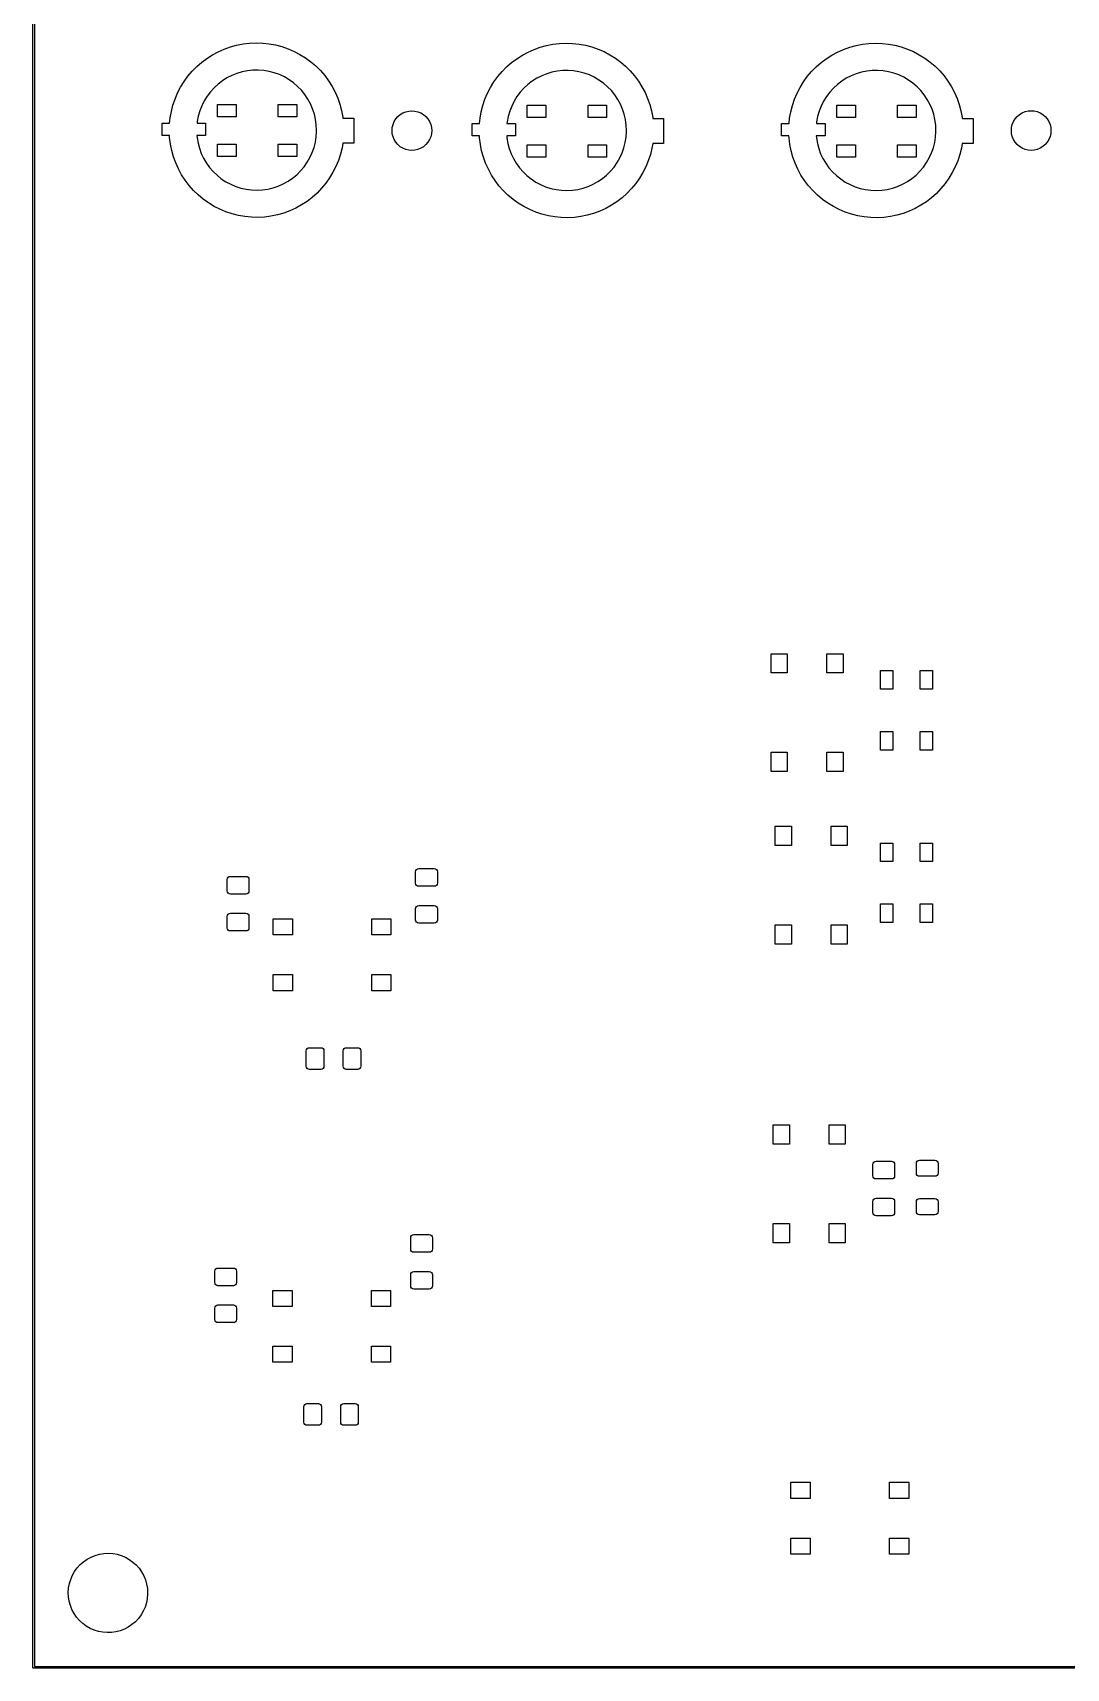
# Model space of a CAD drawing. Extents: x 0 to 360, y 0 to 260.
# Drawn here: x -0.1 to 83.3, y -0.1 to 131.8 of the extents above; entities that cross this region are included whole.
import ezdxf

# ---------------------------------------------------------------- set-up
doc = ezdxf.new("R2010")
doc.units = 0
doc.layers.add('BLACK', color=7, linetype='CONTINUOUS')

msp = doc.modelspace()

# ---------------------------------------------------------------- linework, layer by layer
at = {"layer": 'BLACK', "linetype": 'CONTINUOUS'}
for p, q in [((-0.075, 0), (-0.075, 260)), ((0.075, 259.925), (0.075, 0.075)), ((15.376, 130.506), (15.8734, 130.684)), ((15.8734, 130.684), (16.3828, 130.824)), ((16.3828, 130.824), (16.9012, 130.925)), ((16.9012, 130.925), (17.4257, 130.987)), ((17.4257, 130.987), (17.9534, 131.01)), ((17.9534, 131.01), (18.4814, 130.993)), ((18.4814, 130.993), (19.0065, 130.936)), ((19.0065, 130.936), (19.526, 130.84)), ((19.526, 130.84), (20.0368, 130.706)), ((20.0368, 130.706), (20.536, 130.533)), ((40.381, 130.481), (40.8784, 130.659)), ((40.8784, 130.659), (41.3878, 130.799)), ((41.3878, 130.799), (41.9062, 130.9)), ((41.9062, 130.9), (42.4307, 130.962)), ((42.4307, 130.962), (42.9584, 130.985)), ((42.9584, 130.985), (43.4864, 130.968)), ((43.4864, 130.968), (44.0115, 130.911)), ((44.0115, 130.911), (44.531, 130.815)), ((44.531, 130.815), (45.0418, 130.681)), ((45.0418, 130.681), (45.541, 130.508)), ((65.351, 130.481), (65.8484, 130.659)), ((65.8484, 130.659), (66.3578, 130.799)), ((66.3578, 130.799), (66.8762, 130.9)), ((66.8762, 130.9), (67.4007, 130.962)), ((67.4007, 130.962), (67.9284, 130.985)), ((67.9284, 130.985), (68.4564, 130.968)), ((68.4564, 130.968), (68.9815, 130.911)), ((68.9815, 130.911), (69.501, 130.815)), ((69.501, 130.815), (70.0118, 130.681)), ((70.0118, 130.681), (70.511, 130.508)), ((13.1623, 129.093), (13.5601, 129.441)), ((13.5601, 129.441), (13.9827, 129.758)), ((13.9827, 129.758), (14.428, 130.042)), ((14.428, 130.042), (14.8933, 130.292)), ((14.8933, 130.292), (15.376, 130.506)), ((20.536, 130.533), (21.021, 130.324)), ((21.021, 130.324), (21.4888, 130.079)), ((21.4888, 130.079), (21.937, 129.799)), ((21.937, 129.799), (22.363, 129.487)), ((22.363, 129.487), (22.7643, 129.144)), ((38.1673, 129.068), (38.5651, 129.416)), ((38.5651, 129.416), (38.9877, 129.733)), ((38.9877, 129.733), (39.433, 130.017)), ((39.433, 130.017), (39.8983, 130.267)), ((39.8983, 130.267), (40.381, 130.481)), ((45.541, 130.508), (46.026, 130.299)), ((46.026, 130.299), (46.4938, 130.054)), ((46.4938, 130.054), (46.942, 129.774)), ((46.942, 129.774), (47.368, 129.462)), ((47.368, 129.462), (47.7693, 129.119)), ((63.1373, 129.068), (63.5351, 129.416)), ((63.5351, 129.416), (63.9577, 129.733)), ((63.9577, 129.733), (64.403, 130.017)), ((64.403, 130.017), (64.8683, 130.267)), ((64.8683, 130.267), (65.351, 130.481)), ((70.511, 130.508), (70.996, 130.299)), ((70.996, 130.299), (71.4638, 130.054)), ((71.4638, 130.054), (71.912, 129.774)), ((71.912, 129.774), (72.338, 129.462)), ((72.338, 129.462), (72.7393, 129.119)), ((12.1404, 127.886), (12.4505, 128.314)), ((12.4505, 128.314), (12.7918, 128.717)), ((12.7918, 128.717), (13.1623, 129.093)), ((15.5998, 128.178), (15.2282, 127.944)), ((15.991, 128.377), (15.5998, 128.178)), ((16.3987, 128.54), (15.991, 128.377)), ((16.8195, 128.666), (16.3987, 128.54)), ((17.2499, 128.753), (16.8195, 128.666)), ((17.6864, 128.8), (17.2499, 128.753)), ((18.1254, 128.808), (17.6864, 128.8)), ((18.5633, 128.776), (18.1254, 128.808)), ((18.9965, 128.704), (18.5633, 128.776)), ((19.4214, 128.593), (18.9965, 128.704)), ((19.8346, 128.445), (19.4214, 128.593)), ((20.2325, 128.259), (19.8346, 128.445)), ((20.612, 128.038), (20.2325, 128.259)), ((20.9699, 127.784), (20.612, 128.038)), ((22.7643, 129.144), (23.1388, 128.771)), ((23.1388, 128.771), (23.4843, 128.372)), ((23.4843, 128.372), (23.7989, 127.947)), ((23.7989, 127.947), (24.0807, 127.5)), ((37.1454, 127.861), (37.4555, 128.289)), ((37.4555, 128.289), (37.7968, 128.692)), ((37.7968, 128.692), (38.1673, 129.068)), ((40.6048, 128.153), (40.2332, 127.919)), ((40.996, 128.353), (40.6048, 128.153)), ((41.4037, 128.516), (40.996, 128.353)), ((41.8245, 128.641), (41.4037, 128.516)), ((42.2549, 128.728), (41.8245, 128.641)), ((42.6914, 128.775), (42.2549, 128.728)), ((43.1304, 128.783), (42.6914, 128.775)), ((43.5683, 128.751), (43.1304, 128.783)), ((44.0015, 128.679), (43.5683, 128.751)), ((44.4264, 128.568), (44.0015, 128.679)), ((44.8396, 128.42), (44.4264, 128.568)), ((45.2375, 128.234), (44.8396, 128.42)), ((45.617, 128.013), (45.2375, 128.234)), ((45.9749, 127.759), (45.617, 128.013)), ((47.7693, 129.119), (48.1438, 128.746)), ((48.1438, 128.746), (48.4893, 128.347)), ((48.4893, 128.347), (48.8039, 127.922)), ((62.1154, 127.861), (62.4255, 128.289)), ((62.4255, 128.289), (62.7668, 128.692)), ((62.7668, 128.692), (63.1373, 129.068)), ((65.5748, 128.153), (65.2032, 127.919)), ((65.966, 128.353), (65.5748, 128.153)), ((66.3737, 128.516), (65.966, 128.353)), ((66.7945, 128.641), (66.3737, 128.516)), ((67.2249, 128.728), (66.7945, 128.641)), ((67.6614, 128.775), (67.2249, 128.728)), ((68.1004, 128.783), (67.6614, 128.775)), ((68.5383, 128.751), (68.1004, 128.783)), ((68.9715, 128.679), (68.5383, 128.751)), ((69.3964, 128.568), (68.9715, 128.679)), ((69.8096, 128.42), (69.3964, 128.568)), ((70.2075, 128.234), (69.8096, 128.42)), ((70.587, 128.013), (70.2075, 128.234)), ((70.9449, 127.759), (70.587, 128.013)), ((72.7393, 129.119), (73.1138, 128.746)), ((73.1138, 128.746), (73.4593, 128.347)), ((73.4593, 128.347), (73.7739, 127.922)), ((11.4138, 126.481), (11.6206, 126.967)), ((11.6206, 126.967), (11.8633, 127.437)), ((11.8633, 127.437), (12.1404, 127.886)), ((13.997, 126.704), (13.7656, 126.331)), ((14.2613, 127.055), (13.997, 126.704)), ((14.5562, 127.38), (14.2613, 127.055)), ((14.8794, 127.677), (14.5562, 127.38)), ((15.2282, 127.944), (14.8794, 127.677)), ((21.3033, 127.498), (20.9699, 127.784)), ((21.6094, 127.183), (21.3033, 127.498)), ((21.8857, 126.842), (21.6094, 127.183)), ((22.13, 126.477), (21.8857, 126.842)), ((24.0807, 127.5), (24.3283, 127.034)), ((24.3283, 127.034), (24.5402, 126.55)), ((36.4188, 126.456), (36.6256, 126.942)), ((36.6256, 126.942), (36.8683, 127.412)), ((36.8683, 127.412), (37.1454, 127.861)), ((39.002, 126.679), (38.7706, 126.306)), ((39.2663, 127.03), (39.002, 126.679)), ((39.5612, 127.355), (39.2663, 127.03)), ((39.8844, 127.653), (39.5612, 127.355)), ((40.2332, 127.919), (39.8844, 127.653)), ((46.3083, 127.473), (45.9749, 127.759)), ((46.6144, 127.158), (46.3083, 127.473)), ((46.8907, 126.817), (46.6144, 127.158)), ((47.135, 126.452), (46.8907, 126.817)), ((48.8039, 127.922), (49.0857, 127.476)), ((49.0857, 127.476), (49.3333, 127.009)), ((49.3333, 127.009), (49.5452, 126.525)), ((61.3888, 126.456), (61.5956, 126.942)), ((61.5956, 126.942), (61.8383, 127.412)), ((61.8383, 127.412), (62.1154, 127.861)), ((63.972, 126.679), (63.7406, 126.306)), ((64.2363, 127.03), (63.972, 126.679)), ((64.5312, 127.355), (64.2363, 127.03)), ((64.8544, 127.653), (64.5312, 127.355)), ((65.2032, 127.919), (64.8544, 127.653)), ((71.2783, 127.473), (70.9449, 127.759)), ((71.5844, 127.158), (71.2783, 127.473)), ((71.8607, 126.817), (71.5844, 127.158)), ((72.105, 126.452), (71.8607, 126.817)), ((73.7739, 127.922), (74.0557, 127.476)), ((74.0557, 127.476), (74.3033, 127.009)), ((74.3033, 127.009), (74.5152, 126.525)), ((11.0191, 124.95), (11.1122, 125.47)), ((11.1122, 125.47), (11.244, 125.981)), ((11.244, 125.981), (11.4138, 126.481)), ((13.4088, 125.53), (13.2863, 125.108)), ((13.569, 125.938), (13.4088, 125.53)), ((13.7656, 126.331), (13.569, 125.938)), ((14.83, 125.04), (14.83, 126.04)), ((14.83, 126.04), (16.33, 126.04)), ((16.33, 126.04), (16.33, 125.04)), ((19.73, 125.04), (19.73, 126.04)), ((19.73, 126.04), (21.23, 126.04)), ((21.23, 126.04), (21.23, 125.04)), ((22.3402, 126.092), (22.13, 126.477)), ((22.5146, 125.689), (22.3402, 126.092)), ((22.6517, 125.271), (22.5146, 125.689)), ((24.5402, 126.55), (24.7152, 126.052)), ((24.7152, 126.052), (24.8523, 125.542)), ((24.8523, 125.542), (24.9508, 125.023)), ((29.5795, 125.224), (29.7936, 125.356)), ((29.7936, 125.356), (30.0256, 125.452)), ((30.0256, 125.452), (30.2697, 125.51)), ((30.2697, 125.51), (30.52, 125.53)), ((30.52, 125.53), (30.7703, 125.51)), ((30.7703, 125.51), (31.0144, 125.452)), ((31.0144, 125.452), (31.2464, 125.356)), ((31.2464, 125.356), (31.4605, 125.224)), ((36.0241, 124.925), (36.1172, 125.445)), ((36.1172, 125.445), (36.249, 125.956)), ((36.249, 125.956), (36.4188, 126.456)), ((38.4138, 125.505), (38.2913, 125.083)), ((38.574, 125.914), (38.4138, 125.505)), ((38.7706, 126.306), (38.574, 125.914)), ((39.835, 124.995), (39.835, 125.995)), ((39.835, 125.995), (41.335, 125.995)), ((41.335, 125.995), (41.335, 124.995)), ((44.735, 124.995), (44.735, 125.995)), ((44.735, 125.995), (46.235, 125.995)), ((46.235, 125.995), (46.235, 124.995)), ((47.3452, 126.067), (47.135, 126.452)), ((47.5196, 125.664), (47.3452, 126.067)), ((47.6567, 125.247), (47.5196, 125.664)), ((49.5452, 126.525), (49.7202, 126.027)), ((49.7202, 126.027), (49.8573, 125.517)), ((49.8573, 125.517), (49.9558, 124.998)), ((60.9941, 124.925), (61.0872, 125.445)), ((61.0872, 125.445), (61.219, 125.956)), ((61.219, 125.956), (61.3888, 126.456)), ((63.3838, 125.505), (63.2613, 125.083)), ((63.544, 125.914), (63.3838, 125.505)), ((63.7406, 126.306), (63.544, 125.914)), ((64.805, 124.995), (64.805, 125.995)), ((64.805, 125.995), (66.305, 125.995)), ((66.305, 125.995), (66.305, 124.995)), ((69.705, 124.995), (69.705, 125.995)), ((69.705, 125.995), (71.205, 125.995)), ((71.205, 125.995), (71.205, 124.995)), ((72.3152, 126.067), (72.105, 126.452)), ((72.4896, 125.664), (72.3152, 126.067)), ((72.6267, 125.247), (72.4896, 125.664)), ((74.5152, 126.525), (74.6902, 126.027)), ((74.6902, 126.027), (74.8273, 125.517)), ((74.8273, 125.517), (74.9258, 124.998)), ((79.5495, 125.234), (79.7636, 125.366)), ((79.7636, 125.366), (79.9956, 125.462)), ((79.9956, 125.462), (80.2397, 125.52)), ((80.2397, 125.52), (80.49, 125.54)), ((80.49, 125.54), (80.7403, 125.52)), ((80.7403, 125.52), (80.9844, 125.462)), ((80.9844, 125.462), (81.2164, 125.366)), ((81.2164, 125.366), (81.4305, 125.234)), ((10.38, 123.546), (10.38, 124.535)), ((10.38, 124.535), (10.9766, 124.535)), ((10.9766, 124.535), (11.0191, 124.95)), ((13.2025, 124.677), (13.1881, 124.535)), ((13.1881, 124.535), (13.88, 124.535)), ((13.2863, 125.108), (13.2025, 124.677)), ((13.88, 124.535), (13.88, 123.546)), ((16.33, 125.04), (14.83, 125.04)), ((21.23, 125.04), (19.73, 125.04)), ((22.7505, 124.844), (22.6517, 125.271)), ((22.8101, 124.409), (22.7505, 124.844)), ((22.83, 123.97), (22.8101, 124.409)), ((24.9508, 125.023), (24.9613, 124.93)), ((24.9613, 124.93), (25.83, 124.93)), ((25.83, 124.93), (25.83, 122.93)), ((28.92, 123.93), (28.9397, 124.18)), ((28.9397, 124.18), (28.9983, 124.424)), ((28.9983, 124.424), (29.0944, 124.656)), ((29.0944, 124.656), (29.2256, 124.87)), ((29.2256, 124.87), (29.3886, 125.061)), ((29.3886, 125.061), (29.5795, 125.224)), ((31.4605, 125.224), (31.6514, 125.061)), ((31.6514, 125.061), (31.8144, 124.87)), ((31.8144, 124.87), (31.9456, 124.656)), ((31.9456, 124.656), (32.0417, 124.424)), ((32.0417, 124.424), (32.1003, 124.18)), ((32.1003, 124.18), (32.12, 123.93)), ((35.385, 123.521), (35.385, 124.51)), ((35.385, 124.51), (35.9816, 124.51)), ((35.9816, 124.51), (36.0241, 124.925)), ((38.2075, 124.652), (38.1931, 124.51)), ((38.1931, 124.51), (38.885, 124.51)), ((38.2913, 125.083), (38.2075, 124.652)), ((38.885, 124.51), (38.885, 123.521)), ((41.335, 124.995), (39.835, 124.995)), ((46.235, 124.995), (44.735, 124.995)), ((47.7555, 124.819), (47.6567, 125.247)), ((47.8151, 124.384), (47.7555, 124.819)), ((47.835, 123.945), (47.8151, 124.384)), ((49.9558, 124.998), (49.9663, 124.905)), ((49.9663, 124.905), (50.835, 124.905)), ((50.835, 124.905), (50.835, 122.905)), ((60.355, 123.521), (60.355, 124.51)), ((60.355, 124.51), (60.9516, 124.51)), ((60.9516, 124.51), (60.9941, 124.925)), ((63.1775, 124.652), (63.1631, 124.51)), ((63.1631, 124.51), (63.855, 124.51)), ((63.2613, 125.083), (63.1775, 124.652)), ((63.855, 124.51), (63.855, 123.521)), ((66.305, 124.995), (64.805, 124.995)), ((71.205, 124.995), (69.705, 124.995)), ((72.7255, 124.819), (72.6267, 125.247)), ((72.7851, 124.384), (72.7255, 124.819)), ((72.805, 123.945), (72.7851, 124.384)), ((74.9258, 124.998), (74.9363, 124.905)), ((74.9363, 124.905), (75.805, 124.905)), ((75.805, 124.905), (75.805, 122.905)), ((78.89, 123.94), (78.9097, 124.19)), ((78.9097, 124.19), (78.9683, 124.434)), ((78.9683, 124.434), (79.0644, 124.666)), ((79.0644, 124.666), (79.1956, 124.88)), ((79.1956, 124.88), (79.3586, 125.071)), ((79.3586, 125.071), (79.5495, 125.234)), ((81.4305, 125.234), (81.6214, 125.071)), ((81.6214, 125.071), (81.7844, 124.88)), ((81.7844, 124.88), (81.9156, 124.666)), ((81.9156, 124.666), (82.0117, 124.434)), ((82.0117, 124.434), (82.0703, 124.19)), ((82.0703, 124.19), (82.09, 123.94)), ((10.9678, 123.546), (10.38, 123.546)), ((10.9763, 123.369), (10.9678, 123.546)), ((11.0412, 122.844), (10.9763, 123.369)), ((11.1451, 122.327), (11.0412, 122.844)), ((13.88, 123.546), (13.1741, 123.546)), ((13.1741, 123.546), (13.1888, 123.363)), ((13.1888, 123.363), (13.2635, 122.931)), ((13.2635, 122.931), (13.3771, 122.507)), ((14.83, 121.84), (14.83, 122.84)), ((14.83, 122.84), (16.33, 122.84)), ((16.33, 122.84), (16.33, 121.84)), ((19.73, 121.84), (19.73, 122.84)), ((19.73, 122.84), (21.23, 122.84)), ((21.23, 122.84), (21.23, 121.84)), ((22.6234, 122.571), (22.7311, 122.997)), ((22.7311, 122.997), (22.7998, 123.431)), ((22.7998, 123.431), (22.8289, 123.869)), ((22.8289, 123.869), (22.83, 123.97)), ((24.9489, 122.93), (24.8837, 122.542)), ((25.83, 122.93), (24.9489, 122.93)), ((28.9397, 123.68), (28.92, 123.93)), ((28.9983, 123.436), (28.9397, 123.68)), ((29.0944, 123.204), (28.9983, 123.436)), ((29.2256, 122.99), (29.0944, 123.204)), ((29.3886, 122.799), (29.2256, 122.99)), ((29.5795, 122.636), (29.3886, 122.799)), ((31.6514, 122.799), (31.4605, 122.636)), ((31.8144, 122.99), (31.6514, 122.799)), ((31.9456, 123.204), (31.8144, 122.99)), ((32.0417, 123.436), (31.9456, 123.204)), ((32.1003, 123.68), (32.0417, 123.436)), ((32.12, 123.93), (32.1003, 123.68)), ((35.9728, 123.521), (35.385, 123.521)), ((35.9813, 123.344), (35.9728, 123.521)), ((36.0462, 122.82), (35.9813, 123.344)), ((36.1501, 122.302), (36.0462, 122.82)), ((38.885, 123.521), (38.1791, 123.521)), ((38.1791, 123.521), (38.1938, 123.339)), ((38.1938, 123.339), (38.2685, 122.906)), ((38.2685, 122.906), (38.3821, 122.482)), ((39.835, 121.795), (39.835, 122.795)), ((39.835, 122.795), (41.335, 122.795)), ((41.335, 122.795), (41.335, 121.795)), ((44.735, 121.795), (44.735, 122.795)), ((44.735, 122.795), (46.235, 122.795)), ((46.235, 122.795), (46.235, 121.795)), ((47.6284, 122.546), (47.7361, 122.972)), ((47.7361, 122.972), (47.8048, 123.406)), ((47.8048, 123.406), (47.8339, 123.844)), ((47.8339, 123.844), (47.835, 123.945)), ((49.9539, 122.905), (49.8887, 122.518)), ((50.835, 122.905), (49.9539, 122.905)), ((60.9428, 123.521), (60.355, 123.521)), ((60.9513, 123.344), (60.9428, 123.521)), ((61.0162, 122.82), (60.9513, 123.344)), ((61.1201, 122.302), (61.0162, 122.82)), ((63.855, 123.521), (63.1491, 123.521)), ((63.1491, 123.521), (63.1638, 123.339)), ((63.1638, 123.339), (63.2385, 122.906)), ((63.2385, 122.906), (63.3521, 122.482)), ((64.805, 121.795), (64.805, 122.795)), ((64.805, 122.795), (66.305, 122.795)), ((66.305, 122.795), (66.305, 121.795)), ((69.705, 121.795), (69.705, 122.795)), ((69.705, 122.795), (71.205, 122.795)), ((71.205, 122.795), (71.205, 121.795)), ((72.5984, 122.546), (72.7061, 122.972)), ((72.7061, 122.972), (72.7748, 123.406)), ((72.7748, 123.406), (72.8039, 123.844)), ((72.8039, 123.844), (72.805, 123.945)), ((74.9239, 122.905), (74.8587, 122.518)), ((75.805, 122.905), (74.9239, 122.905)), ((78.9097, 123.69), (78.89, 123.94)), ((78.9683, 123.446), (78.9097, 123.69)), ((79.0644, 123.214), (78.9683, 123.446)), ((79.1956, 123), (79.0644, 123.214)), ((79.3586, 122.809), (79.1956, 123)), ((79.5495, 122.646), (79.3586, 122.809)), ((81.6214, 122.809), (81.4305, 122.646)), ((81.7844, 123), (81.6214, 122.809)), ((81.9156, 123.214), (81.7844, 123)), ((82.0117, 123.446), (81.9156, 123.214)), ((82.0703, 123.69), (82.0117, 123.446)), ((82.09, 123.94), (82.0703, 123.69)), ((11.2876, 121.818), (11.1451, 122.327)), ((11.4678, 121.321), (11.2876, 121.818)), ((13.3771, 122.507), (13.5288, 122.095)), ((13.5288, 122.095), (13.7171, 121.698)), ((13.7171, 121.698), (13.9406, 121.32)), ((16.33, 121.84), (14.83, 121.84)), ((21.23, 121.84), (19.73, 121.84)), ((21.8247, 121.017), (22.0766, 121.377)), ((22.0766, 121.377), (22.2948, 121.758)), ((22.2948, 121.758), (22.4776, 122.157)), ((22.4776, 122.157), (22.6234, 122.571)), ((24.5928, 121.528), (24.391, 121.04)), ((24.7573, 122.03), (24.5928, 121.528)), ((24.8837, 122.542), (24.7573, 122.03)), ((29.7936, 122.504), (29.5795, 122.636)), ((30.0256, 122.408), (29.7936, 122.504)), ((30.2697, 122.35), (30.0256, 122.408)), ((30.52, 122.33), (30.2697, 122.35)), ((30.7703, 122.35), (30.52, 122.33)), ((31.0144, 122.408), (30.7703, 122.35)), ((31.2464, 122.504), (31.0144, 122.408)), ((31.4605, 122.636), (31.2464, 122.504)), ((36.2926, 121.793), (36.1501, 122.302)), ((36.4728, 121.297), (36.2926, 121.793)), ((38.3821, 122.482), (38.5338, 122.07)), ((38.5338, 122.07), (38.7221, 121.673)), ((38.7221, 121.673), (38.9456, 121.295)), ((41.335, 121.795), (39.835, 121.795)), ((46.235, 121.795), (44.735, 121.795)), ((46.8297, 120.992), (47.0816, 121.352)), ((47.0816, 121.352), (47.2998, 121.733)), ((47.2998, 121.733), (47.4826, 122.132)), ((47.4826, 122.132), (47.6284, 122.546)), ((49.5978, 121.503), (49.396, 121.015)), ((49.7623, 122.005), (49.5978, 121.503)), ((49.8887, 122.518), (49.7623, 122.005)), ((61.2626, 121.793), (61.1201, 122.302)), ((61.4428, 121.297), (61.2626, 121.793)), ((63.3521, 122.482), (63.5038, 122.07)), ((63.5038, 122.07), (63.6921, 121.673)), ((63.6921, 121.673), (63.9156, 121.295)), ((66.305, 121.795), (64.805, 121.795)), ((71.205, 121.795), (69.705, 121.795)), ((71.7997, 120.992), (72.0516, 121.352)), ((72.0516, 121.352), (72.2698, 121.733)), ((72.2698, 121.733), (72.4526, 122.132)), ((72.4526, 122.132), (72.5984, 122.546)), ((74.5678, 121.503), (74.3661, 121.015)), ((74.7323, 122.005), (74.5678, 121.503)), ((74.8587, 122.518), (74.7323, 122.005)), ((79.7636, 122.514), (79.5495, 122.646)), ((79.9956, 122.418), (79.7636, 122.514)), ((80.2397, 122.36), (79.9956, 122.418)), ((80.49, 122.34), (80.2397, 122.36)), ((80.7403, 122.36), (80.49, 122.34)), ((80.9844, 122.418), (80.7403, 122.36)), ((81.2164, 122.514), (80.9844, 122.418)), ((81.4305, 122.646), (81.2164, 122.514)), ((11.6848, 120.84), (11.4678, 121.321)), ((11.9372, 120.376), (11.6848, 120.84)), ((12.2237, 119.932), (11.9372, 120.376)), ((13.9406, 121.32), (14.1975, 120.964)), ((14.1975, 120.964), (14.4855, 120.632)), ((14.4855, 120.632), (14.8024, 120.329)), ((14.8024, 120.329), (15.1456, 120.055)), ((15.1456, 120.055), (15.5122, 119.813)), ((20.5262, 119.848), (20.8894, 120.095)), ((20.8894, 120.095), (21.2287, 120.373)), ((21.2287, 120.373), (21.5413, 120.682)), ((21.5413, 120.682), (21.8247, 121.017)), ((23.8809, 120.115), (23.5753, 119.685)), ((24.1533, 120.568), (23.8809, 120.115)), ((24.391, 121.04), (24.1533, 120.568)), ((36.6898, 120.815), (36.4728, 121.297)), ((36.9422, 120.351), (36.6898, 120.815)), ((37.2287, 119.907), (36.9422, 120.351)), ((38.9456, 121.295), (39.2025, 120.939)), ((39.2025, 120.939), (39.4905, 120.608)), ((39.4905, 120.608), (39.8074, 120.304)), ((39.8074, 120.304), (40.1506, 120.03)), ((45.5312, 119.823), (45.8944, 120.07)), ((45.8944, 120.07), (46.2337, 120.349)), ((46.2337, 120.349), (46.5463, 120.657)), ((46.5463, 120.657), (46.8297, 120.992)), ((48.8859, 120.09), (48.5803, 119.66)), ((49.1583, 120.543), (48.8859, 120.09)), ((49.396, 121.015), (49.1583, 120.543)), ((61.6598, 120.815), (61.4428, 121.297)), ((61.9122, 120.351), (61.6598, 120.815)), ((62.1987, 119.907), (61.9122, 120.351)), ((63.9156, 121.295), (64.1725, 120.939)), ((64.1725, 120.939), (64.4605, 120.608)), ((64.4605, 120.608), (64.7774, 120.304)), ((64.7774, 120.304), (65.1206, 120.03)), ((70.5012, 119.823), (70.8644, 120.07)), ((70.8644, 120.07), (71.2037, 120.349)), ((71.2037, 120.349), (71.5163, 120.657)), ((71.5163, 120.657), (71.7997, 120.992)), ((73.8559, 120.09), (73.5503, 119.66)), ((74.1283, 120.543), (73.8559, 120.09)), ((74.3661, 121.015), (74.1283, 120.543)), ((12.5427, 119.511), (12.2237, 119.932)), ((12.8924, 119.115), (12.5427, 119.511)), ((13.2707, 118.747), (12.8924, 119.115)), ((13.6756, 118.408), (13.2707, 118.747)), ((15.5122, 119.813), (15.8991, 119.605)), ((15.8991, 119.605), (16.3033, 119.434)), ((16.3033, 119.434), (16.7214, 119.3)), ((16.7214, 119.3), (17.1499, 119.204)), ((17.1499, 119.204), (17.5853, 119.147)), ((17.5853, 119.147), (18.0241, 119.13)), ((18.0241, 119.13), (18.4626, 119.153)), ((18.4626, 119.153), (18.8972, 119.216)), ((18.8972, 119.216), (19.3243, 119.318)), ((19.3243, 119.318), (19.7405, 119.458)), ((19.7405, 119.458), (20.1422, 119.635)), ((20.1422, 119.635), (20.5262, 119.848)), ((22.8716, 118.898), (22.4776, 118.546)), ((23.2382, 119.278), (22.8716, 118.898)), ((23.5753, 119.685), (23.2382, 119.278)), ((37.5477, 119.486), (37.2287, 119.907)), ((37.8974, 119.09), (37.5477, 119.486)), ((38.2757, 118.722), (37.8974, 119.09)), ((38.6806, 118.383), (38.2757, 118.722)), ((40.1506, 120.03), (40.5172, 119.788)), ((40.5172, 119.788), (40.9041, 119.581)), ((40.9041, 119.581), (41.3083, 119.409)), ((41.3083, 119.409), (41.7264, 119.275)), ((41.7264, 119.275), (42.1549, 119.179)), ((42.1549, 119.179), (42.5903, 119.122)), ((42.5903, 119.122), (43.0291, 119.106)), ((43.0291, 119.106), (43.4676, 119.129)), ((43.4676, 119.129), (43.9022, 119.191)), ((43.9022, 119.191), (44.3293, 119.293)), ((44.3293, 119.293), (44.7455, 119.433)), ((44.7455, 119.433), (45.1472, 119.61)), ((45.1472, 119.61), (45.5312, 119.823)), ((47.8766, 118.873), (47.4826, 118.521)), ((48.2432, 119.253), (47.8766, 118.873)), ((48.5803, 119.66), (48.2432, 119.253)), ((62.5177, 119.486), (62.1987, 119.907)), ((62.8674, 119.09), (62.5177, 119.486)), ((63.2457, 118.722), (62.8674, 119.09)), ((63.6506, 118.383), (63.2457, 118.722)), ((65.1206, 120.03), (65.4872, 119.788)), ((65.4872, 119.788), (65.8741, 119.581)), ((65.8741, 119.581), (66.2783, 119.409)), ((66.2783, 119.409), (66.6964, 119.275)), ((66.6964, 119.275), (67.1249, 119.179)), ((67.1249, 119.179), (67.5603, 119.122)), ((67.5603, 119.122), (67.9991, 119.106)), ((67.9991, 119.106), (68.4376, 119.129)), ((68.4376, 119.129), (68.8722, 119.191)), ((68.8722, 119.191), (69.2993, 119.293)), ((69.2993, 119.293), (69.7155, 119.433)), ((69.7155, 119.433), (70.1172, 119.61)), ((70.1172, 119.61), (70.5012, 119.823)), ((72.8466, 118.873), (72.4526, 118.521)), ((73.2132, 119.253), (72.8466, 118.873)), ((73.5503, 119.66), (73.2132, 119.253)), ((14.1048, 118.1), (13.6756, 118.408)), ((14.5559, 117.825), (14.1048, 118.1)), ((15.0263, 117.585), (14.5559, 117.825)), ((15.5134, 117.38), (15.0263, 117.585)), ((20.6729, 117.461), (20.1774, 117.279)), ((21.1534, 117.681), (20.6729, 117.461)), ((21.616, 117.936), (21.1534, 117.681)), ((22.0582, 118.225), (21.616, 117.936)), ((22.4776, 118.546), (22.0582, 118.225)), ((39.1098, 118.075), (38.6806, 118.383)), ((39.5609, 117.8), (39.1098, 118.075)), ((40.0313, 117.56), (39.5609, 117.8)), ((40.5184, 117.356), (40.0313, 117.56)), ((45.6779, 117.437), (45.1824, 117.254)), ((46.1584, 117.656), (45.6779, 117.437)), ((46.621, 117.911), (46.1584, 117.656)), ((47.0632, 118.2), (46.621, 117.911)), ((47.4826, 118.521), (47.0632, 118.2)), ((64.0798, 118.075), (63.6506, 118.383)), ((64.5309, 117.8), (64.0798, 118.075)), ((65.0013, 117.56), (64.5309, 117.8)), ((65.4884, 117.356), (65.0013, 117.56)), ((70.6479, 117.437), (70.1524, 117.254)), ((71.1284, 117.656), (70.6479, 117.437)), ((71.591, 117.911), (71.1284, 117.656)), ((72.0332, 118.2), (71.591, 117.911)), ((72.4526, 118.521), (72.0332, 118.2)), ((16.0145, 117.213), (15.5134, 117.38)), ((16.5267, 117.084), (16.0145, 117.213)), ((17.0471, 116.994), (16.5267, 117.084)), ((17.5728, 116.943), (17.0471, 116.994)), ((18.1009, 116.931), (17.5728, 116.943)), ((18.6283, 116.959), (18.1009, 116.931)), ((19.1522, 117.027), (18.6283, 116.959)), ((19.6695, 117.134), (19.1522, 117.027)), ((20.1774, 117.279), (19.6695, 117.134)), ((41.0195, 117.188), (40.5184, 117.356)), ((41.5317, 117.059), (41.0195, 117.188)), ((42.0521, 116.969), (41.5317, 117.059)), ((42.5778, 116.918), (42.0521, 116.969)), ((43.1059, 116.906), (42.5778, 116.918)), ((43.6333, 116.934), (43.1059, 116.906)), ((44.1572, 117.002), (43.6333, 116.934)), ((44.6745, 117.109), (44.1572, 117.002)), ((45.1824, 117.254), (44.6745, 117.109)), ((65.9895, 117.188), (65.4884, 117.356)), ((66.5017, 117.059), (65.9895, 117.188)), ((67.0221, 116.969), (66.5017, 117.059)), ((67.5478, 116.918), (67.0221, 116.969)), ((68.0759, 116.906), (67.5478, 116.918)), ((68.6033, 116.934), (68.0759, 116.906)), ((69.1272, 117.002), (68.6033, 116.934)), ((69.6445, 117.109), (69.1272, 117.002)), ((70.1524, 117.254), (69.6445, 117.109)), ((59.51, 80.2), (59.51, 81.75)), ((59.51, 81.75), (60.81, 81.75)), ((60.81, 81.75), (60.81, 80.2)), ((64.01, 80.2), (64.01, 81.75)), ((64.01, 81.75), (65.31, 81.75)), ((65.31, 81.75), (65.31, 80.2)), ((60.81, 80.2), (59.51, 80.2)), ((65.31, 80.2), (64.01, 80.2)), ((68.33, 78.88), (68.33, 80.38)), ((68.33, 80.38), (69.33, 80.38)), ((69.33, 80.38), (69.33, 78.88)), ((71.53, 78.88), (71.53, 80.38)), ((71.53, 80.38), (72.53, 80.38)), ((72.53, 80.38), (72.53, 78.88)), ((69.33, 78.88), (68.33, 78.88)), ((72.53, 78.88), (71.53, 78.88)), ((68.33, 73.98), (68.33, 75.48)), ((68.33, 75.48), (69.33, 75.48)), ((69.33, 75.48), (69.33, 73.98)), ((71.53, 73.98), (71.53, 75.48)), ((71.53, 75.48), (72.53, 75.48)), ((72.53, 75.48), (72.53, 73.98)), ((69.33, 73.98), (68.33, 73.98)), ((72.53, 73.98), (71.53, 73.98)), ((59.51, 72.25), (59.51, 73.8)), ((59.51, 73.8), (60.81, 73.8)), ((60.81, 73.8), (60.81, 72.25)), ((64.01, 72.25), (64.01, 73.8)), ((64.01, 73.8), (65.31, 73.8)), ((65.31, 73.8), (65.31, 72.25)), ((60.81, 72.25), (59.51, 72.25)), ((65.31, 72.25), (64.01, 72.25)), ((59.84, 66.28), (59.84, 67.83)), ((59.84, 67.83), (61.14, 67.83)), ((61.14, 67.83), (61.14, 66.28)), ((64.34, 66.28), (64.34, 67.83)), ((64.34, 67.83), (65.64, 67.83)), ((65.64, 67.83), (65.64, 66.28)), ((61.14, 66.28), (59.84, 66.28)), ((65.64, 66.28), (64.34, 66.28)), ((68.34, 64.98), (68.34, 66.48)), ((68.34, 66.48), (69.34, 66.48)), ((69.34, 66.48), (69.34, 64.98)), ((71.54, 64.98), (71.54, 66.48)), ((71.54, 66.48), (72.54, 66.48)), ((72.54, 66.48), (72.54, 64.98)), ((69.34, 64.98), (68.34, 64.98)), ((72.54, 64.98), (71.54, 64.98)), ((15.625, 63.5375), (15.644, 63.6332)), ((15.625, 62.6125), (15.625, 63.5375)), ((15.644, 63.6332), (15.6982, 63.7143)), ((15.6982, 63.7143), (15.7793, 63.7685)), ((15.7793, 63.7685), (15.875, 63.7875)), ((15.875, 63.7875), (17.125, 63.7875)), ((17.125, 63.7875), (17.2207, 63.7685)), ((17.2207, 63.7685), (17.3018, 63.7143)), ((17.3018, 63.7143), (17.356, 63.6332)), ((17.356, 63.6332), (17.375, 63.5375)), ((17.375, 63.5375), (17.375, 62.6125)), ((30.825, 64.1625), (30.844, 64.2582)), ((30.825, 63.2375), (30.825, 64.1625)), ((30.844, 64.2582), (30.8982, 64.3393)), ((30.8982, 64.3393), (30.9793, 64.3935)), ((30.9793, 64.3935), (31.075, 64.4125)), ((31.075, 64.4125), (32.325, 64.4125)), ((32.325, 64.4125), (32.4207, 64.3935)), ((32.4207, 64.3935), (32.5018, 64.3393)), ((32.5018, 64.3393), (32.556, 64.2582)), ((32.556, 64.2582), (32.575, 64.1625)), ((32.575, 64.1625), (32.575, 63.2375)), ((15.644, 62.5168), (15.625, 62.6125)), ((15.6982, 62.4357), (15.644, 62.5168)), ((15.7793, 62.3815), (15.6982, 62.4357)), ((15.875, 62.3625), (15.7793, 62.3815)), ((17.125, 62.3625), (15.875, 62.3625)), ((17.2207, 62.3815), (17.125, 62.3625)), ((17.3018, 62.4357), (17.2207, 62.3815)), ((17.356, 62.5168), (17.3018, 62.4357)), ((17.375, 62.6125), (17.356, 62.5168)), ((30.844, 63.1418), (30.825, 63.2375)), ((30.8982, 63.0607), (30.844, 63.1418)), ((30.9793, 63.0065), (30.8982, 63.0607)), ((31.075, 62.9875), (30.9793, 63.0065)), ((32.325, 62.9875), (31.075, 62.9875)), ((32.4207, 63.0065), (32.325, 62.9875)), ((32.5018, 63.0607), (32.4207, 63.0065)), ((32.556, 63.1418), (32.5018, 63.0607)), ((32.575, 63.2375), (32.556, 63.1418)), ((15.644, 60.6582), (15.6982, 60.7393)), ((15.6982, 60.7393), (15.7793, 60.7935)), ((15.7793, 60.7935), (15.875, 60.8125)), ((15.875, 60.8125), (17.125, 60.8125)), ((17.125, 60.8125), (17.2207, 60.7935)), ((17.2207, 60.7935), (17.3018, 60.7393)), ((17.3018, 60.7393), (17.356, 60.6582)), ((30.825, 61.1875), (30.844, 61.2832)), ((30.825, 60.2625), (30.825, 61.1875)), ((30.844, 61.2832), (30.8982, 61.3643)), ((30.8982, 61.3643), (30.9793, 61.4185)), ((30.9793, 61.4185), (31.075, 61.4375)), ((31.075, 61.4375), (32.325, 61.4375)), ((32.325, 61.4375), (32.4207, 61.4185)), ((32.4207, 61.4185), (32.5018, 61.3643)), ((32.5018, 61.3643), (32.556, 61.2832)), ((32.556, 61.2832), (32.575, 61.1875)), ((32.575, 61.1875), (32.575, 60.2625)), ((68.34, 60.08), (68.34, 61.58)), ((68.34, 61.58), (69.34, 61.58)), ((69.34, 61.58), (69.34, 60.08)), ((71.54, 60.08), (71.54, 61.58)), ((71.54, 61.58), (72.54, 61.58)), ((72.54, 61.58), (72.54, 60.08)), ((15.625, 60.5625), (15.644, 60.6582)), ((15.625, 59.6375), (15.625, 60.5625)), ((15.644, 59.5418), (15.625, 59.6375)), ((15.6982, 59.4607), (15.644, 59.5418)), ((15.7793, 59.4065), (15.6982, 59.4607)), ((15.875, 59.3875), (15.7793, 59.4065)), ((17.125, 59.3875), (15.875, 59.3875)), ((17.2207, 59.4065), (17.125, 59.3875)), ((17.3018, 59.4607), (17.2207, 59.4065)), ((17.356, 59.5418), (17.3018, 59.4607)), ((17.356, 60.6582), (17.375, 60.5625)), ((17.375, 59.6375), (17.356, 59.5418)), ((17.375, 60.5625), (17.375, 59.6375)), ((19.33, 59.07), (19.33, 60.37)), ((19.33, 60.37), (20.88, 60.37)), ((20.88, 60.37), (20.88, 59.07)), ((27.28, 59.07), (27.28, 60.37)), ((27.28, 60.37), (28.83, 60.37)), ((28.83, 60.37), (28.83, 59.07)), ((30.844, 60.1668), (30.825, 60.2625)), ((30.8982, 60.0857), (30.844, 60.1668)), ((30.9793, 60.0315), (30.8982, 60.0857)), ((31.075, 60.0125), (30.9793, 60.0315)), ((32.325, 60.0125), (31.075, 60.0125)), ((32.4207, 60.0315), (32.325, 60.0125)), ((32.5018, 60.0857), (32.4207, 60.0315)), ((32.556, 60.1668), (32.5018, 60.0857)), ((32.575, 60.2625), (32.556, 60.1668)), ((59.84, 58.33), (59.84, 59.88)), ((59.84, 59.88), (61.14, 59.88)), ((61.14, 59.88), (61.14, 58.33)), ((64.34, 58.33), (64.34, 59.88)), ((64.34, 59.88), (65.64, 59.88)), ((65.64, 59.88), (65.64, 58.33)), ((69.34, 60.08), (68.34, 60.08)), ((72.54, 60.08), (71.54, 60.08)), ((20.88, 59.07), (19.33, 59.07)), ((28.83, 59.07), (27.28, 59.07)), ((61.14, 58.33), (59.84, 58.33)), ((65.64, 58.33), (64.34, 58.33)), ((19.33, 54.57), (19.33, 55.87)), ((19.33, 55.87), (20.88, 55.87)), ((20.88, 55.87), (20.88, 54.57)), ((27.28, 54.57), (27.28, 55.87)), ((27.28, 55.87), (28.83, 55.87)), ((28.83, 55.87), (28.83, 54.57)), ((20.88, 54.57), (19.33, 54.57)), ((28.83, 54.57), (27.28, 54.57)), ((22, 49.725), (22.019, 49.8207)), ((22, 48.475), (22, 49.725)), ((22.019, 49.8207), (22.0732, 49.9018)), ((22.0732, 49.9018), (22.1543, 49.956)), ((22.1543, 49.956), (22.25, 49.975)), ((22.25, 49.975), (23.175, 49.975)), ((23.175, 49.975), (23.2707, 49.956)), ((23.2707, 49.956), (23.3518, 49.9018)), ((23.3518, 49.9018), (23.406, 49.8207)), ((23.406, 49.8207), (23.425, 49.725)), ((23.425, 49.725), (23.425, 48.475)), ((24.975, 49.725), (24.994, 49.8207)), ((24.975, 48.475), (24.975, 49.725)), ((24.994, 49.8207), (25.0482, 49.9018)), ((25.0482, 49.9018), (25.1293, 49.956)), ((25.1293, 49.956), (25.225, 49.975)), ((25.225, 49.975), (26.15, 49.975)), ((26.15, 49.975), (26.2457, 49.956)), ((26.2457, 49.956), (26.3268, 49.9018)), ((26.3268, 49.9018), (26.381, 49.8207)), ((26.381, 49.8207), (26.4, 49.725)), ((26.4, 49.725), (26.4, 48.475)), ((22.019, 48.3793), (22, 48.475)), ((22.0732, 48.2982), (22.019, 48.3793)), ((22.1543, 48.244), (22.0732, 48.2982)), ((22.25, 48.225), (22.1543, 48.244)), ((23.175, 48.225), (22.25, 48.225)), ((23.2707, 48.244), (23.175, 48.225)), ((23.3518, 48.2982), (23.2707, 48.244)), ((23.406, 48.3793), (23.3518, 48.2982)), ((23.425, 48.475), (23.406, 48.3793)), ((24.994, 48.3793), (24.975, 48.475)), ((25.0482, 48.2982), (24.994, 48.3793)), ((25.1293, 48.244), (25.0482, 48.2982)), ((25.225, 48.225), (25.1293, 48.244)), ((26.15, 48.225), (25.225, 48.225)), ((26.2457, 48.244), (26.15, 48.225)), ((26.3268, 48.2982), (26.2457, 48.244)), ((26.381, 48.3793), (26.3268, 48.2982)), ((26.4, 48.475), (26.381, 48.3793)), ((59.68, 42.19), (59.68, 43.74)), ((59.68, 43.74), (60.98, 43.74)), ((60.98, 43.74), (60.98, 42.19)), ((64.18, 42.19), (64.18, 43.74)), ((64.18, 43.74), (65.48, 43.74)), ((65.48, 43.74), (65.48, 42.19)), ((60.98, 42.19), (59.68, 42.19)), ((65.48, 42.19), (64.18, 42.19)), ((71.3793, 40.881), (71.475, 40.9)), ((71.475, 40.9), (72.725, 40.9)), ((72.725, 40.9), (72.8207, 40.881)), ((67.725, 40.5625), (67.744, 40.6582)), ((67.725, 39.6375), (67.725, 40.5625)), ((67.744, 39.5418), (67.725, 39.6375)), ((67.744, 40.6582), (67.7982, 40.7393)), ((67.7982, 40.7393), (67.8793, 40.7935)), ((67.8793, 40.7935), (67.975, 40.8125)), ((67.975, 40.8125), (69.225, 40.8125)), ((69.225, 40.8125), (69.3207, 40.7935)), ((69.3207, 40.7935), (69.4018, 40.7393)), ((69.4018, 40.7393), (69.456, 40.6582)), ((69.456, 40.6582), (69.475, 40.5625)), ((69.475, 39.6375), (69.456, 39.5418)), ((69.475, 40.5625), (69.475, 39.6375)), ((71.225, 40.65), (71.244, 40.7457)), ((71.225, 39.85), (71.225, 40.65)), ((71.244, 39.7543), (71.225, 39.85)), ((71.244, 40.7457), (71.2982, 40.8268)), ((71.2982, 39.6732), (71.244, 39.7543)), ((71.2982, 40.8268), (71.3793, 40.881)), ((71.3793, 39.619), (71.2982, 39.6732)), ((71.475, 39.6), (71.3793, 39.619)), ((72.725, 39.6), (71.475, 39.6)), ((72.8207, 39.619), (72.725, 39.6)), ((72.8207, 40.881), (72.9018, 40.8268)), ((72.9018, 39.6732), (72.8207, 39.619)), ((72.9018, 40.8268), (72.956, 40.7457)), ((72.956, 39.7543), (72.9018, 39.6732)), ((72.956, 40.7457), (72.975, 40.65)), ((72.975, 39.85), (72.956, 39.7543)), ((72.975, 40.65), (72.975, 39.85)), ((67.7982, 39.4607), (67.744, 39.5418)), ((67.8793, 39.4065), (67.7982, 39.4607)), ((67.975, 39.3875), (67.8793, 39.4065)), ((69.225, 39.3875), (67.975, 39.3875)), ((69.3207, 39.4065), (69.225, 39.3875)), ((69.4018, 39.4607), (69.3207, 39.4065)), ((69.456, 39.5418), (69.4018, 39.4607)), ((67.725, 37.5875), (67.744, 37.6832)), ((67.725, 36.6625), (67.725, 37.5875)), ((67.744, 37.6832), (67.7982, 37.7643)), ((67.7982, 37.7643), (67.8793, 37.8185)), ((67.8793, 37.8185), (67.975, 37.8375)), ((67.975, 37.8375), (69.225, 37.8375)), ((69.225, 37.8375), (69.3207, 37.8185)), ((69.3207, 37.8185), (69.4018, 37.7643)), ((69.4018, 37.7643), (69.456, 37.6832)), ((69.456, 37.6832), (69.475, 37.5875)), ((69.475, 37.5875), (69.475, 36.6625)), ((71.225, 37.55), (71.244, 37.6457)), ((71.225, 36.75), (71.225, 37.55)), ((71.244, 37.6457), (71.2982, 37.7268)), ((71.2982, 37.7268), (71.3793, 37.781)), ((71.3793, 37.781), (71.475, 37.8)), ((71.475, 37.8), (72.725, 37.8)), ((72.725, 37.8), (72.8207, 37.781)), ((72.8207, 37.781), (72.9018, 37.7268)), ((72.9018, 37.7268), (72.956, 37.6457)), ((72.956, 37.6457), (72.975, 37.55)), ((72.975, 37.55), (72.975, 36.75)), ((59.68, 34.24), (59.68, 35.79)), ((59.68, 35.79), (60.98, 35.79)), ((60.98, 35.79), (60.98, 34.24)), ((64.18, 34.24), (64.18, 35.79)), ((64.18, 35.79), (65.48, 35.79)), ((65.48, 35.79), (65.48, 34.24)), ((67.744, 36.5668), (67.725, 36.6625)), ((67.7982, 36.4857), (67.744, 36.5668)), ((67.8793, 36.4315), (67.7982, 36.4857)), ((67.975, 36.4125), (67.8793, 36.4315)), ((69.225, 36.4125), (67.975, 36.4125)), ((69.3207, 36.4315), (69.225, 36.4125)), ((69.4018, 36.4857), (69.3207, 36.4315)), ((69.456, 36.5668), (69.4018, 36.4857)), ((69.475, 36.6625), (69.456, 36.5668)), ((71.244, 36.6543), (71.225, 36.75)), ((71.2982, 36.5732), (71.244, 36.6543)), ((71.3793, 36.519), (71.2982, 36.5732)), ((71.475, 36.5), (71.3793, 36.519)), ((72.725, 36.5), (71.475, 36.5)), ((72.8207, 36.519), (72.725, 36.5)), ((72.9018, 36.5732), (72.8207, 36.519)), ((72.956, 36.6543), (72.9018, 36.5732)), ((72.975, 36.75), (72.956, 36.6543)), ((30.425, 34.65), (30.444, 34.7457)), ((30.425, 33.725), (30.425, 34.65)), ((30.444, 34.7457), (30.4982, 34.8268)), ((30.4982, 34.8268), (30.5793, 34.881)), ((30.5793, 34.881), (30.675, 34.9)), ((30.675, 34.9), (31.925, 34.9)), ((31.925, 34.9), (32.0207, 34.881)), ((32.0207, 34.881), (32.1018, 34.8268)), ((32.1018, 34.8268), (32.156, 34.7457)), ((32.156, 34.7457), (32.175, 34.65)), ((32.175, 34.65), (32.175, 33.725)), ((30.444, 33.6293), (30.425, 33.725)), ((30.4982, 33.5482), (30.444, 33.6293)), ((30.5793, 33.494), (30.4982, 33.5482)), ((30.675, 33.475), (30.5793, 33.494)), ((31.925, 33.475), (30.675, 33.475)), ((32.0207, 33.494), (31.925, 33.475)), ((32.1018, 33.5482), (32.0207, 33.494)), ((32.156, 33.6293), (32.1018, 33.5482)), ((32.175, 33.725), (32.156, 33.6293)), ((60.98, 34.24), (59.68, 34.24)), ((65.48, 34.24), (64.18, 34.24)), ((14.625, 31.95), (14.644, 32.0457)), ((14.625, 31.025), (14.625, 31.95)), ((14.644, 32.0457), (14.6982, 32.1268)), ((14.6982, 32.1268), (14.7793, 32.181)), ((14.7793, 32.181), (14.875, 32.2)), ((14.875, 32.2), (16.125, 32.2)), ((16.125, 32.2), (16.2207, 32.181)), ((16.2207, 32.181), (16.3018, 32.1268)), ((16.3018, 32.1268), (16.356, 32.0457)), ((16.356, 32.0457), (16.375, 31.95)), ((16.375, 31.95), (16.375, 31.025)), ((30.425, 31.675), (30.444, 31.7707)), ((30.425, 30.75), (30.425, 31.675)), ((30.444, 31.7707), (30.4982, 31.8518)), ((30.4982, 31.8518), (30.5793, 31.906)), ((30.5793, 31.906), (30.675, 31.925)), ((30.675, 31.925), (31.925, 31.925)), ((31.925, 31.925), (32.0207, 31.906)), ((32.0207, 31.906), (32.1018, 31.8518)), ((32.1018, 31.8518), (32.156, 31.7707)), ((32.156, 31.7707), (32.175, 31.675)), ((32.175, 31.675), (32.175, 30.75)), ((14.644, 30.9293), (14.625, 31.025)), ((14.6982, 30.8482), (14.644, 30.9293)), ((14.7793, 30.794), (14.6982, 30.8482)), ((14.875, 30.775), (14.7793, 30.794)), ((16.125, 30.775), (14.875, 30.775)), ((16.2207, 30.794), (16.125, 30.775)), ((16.3018, 30.8482), (16.2207, 30.794)), ((16.356, 30.9293), (16.3018, 30.8482)), ((16.375, 31.025), (16.356, 30.9293)), ((19.3, 29.1), (19.3, 30.4)), ((19.3, 30.4), (20.85, 30.4)), ((20.85, 30.4), (20.85, 29.1)), ((27.25, 29.1), (27.25, 30.4)), ((27.25, 30.4), (28.8, 30.4)), ((28.8, 30.4), (28.8, 29.1)), ((30.444, 30.6543), (30.425, 30.75)), ((30.4982, 30.5732), (30.444, 30.6543)), ((30.5793, 30.519), (30.4982, 30.5732)), ((30.675, 30.5), (30.5793, 30.519)), ((31.925, 30.5), (30.675, 30.5)), ((32.0207, 30.519), (31.925, 30.5)), ((32.1018, 30.5732), (32.0207, 30.519)), ((32.156, 30.6543), (32.1018, 30.5732)), ((32.175, 30.75), (32.156, 30.6543)), ((14.625, 28.975), (14.644, 29.0707)), ((14.644, 29.0707), (14.6982, 29.1518)), ((14.6982, 29.1518), (14.7793, 29.206)), ((14.7793, 29.206), (14.875, 29.225)), ((14.875, 29.225), (16.125, 29.225)), ((16.125, 29.225), (16.2207, 29.206)), ((16.2207, 29.206), (16.3018, 29.1518)), ((16.3018, 29.1518), (16.356, 29.0707)), ((16.356, 29.0707), (16.375, 28.975)), ((20.85, 29.1), (19.3, 29.1)), ((28.8, 29.1), (27.25, 29.1)), ((14.625, 28.05), (14.625, 28.975)), ((14.644, 27.9543), (14.625, 28.05)), ((14.6982, 27.8732), (14.644, 27.9543)), ((14.7793, 27.819), (14.6982, 27.8732)), ((14.875, 27.8), (14.7793, 27.819)), ((16.125, 27.8), (14.875, 27.8)), ((16.2207, 27.819), (16.125, 27.8)), ((16.3018, 27.8732), (16.2207, 27.819)), ((16.356, 27.9543), (16.3018, 27.8732)), ((16.375, 28.05), (16.356, 27.9543)), ((16.375, 28.975), (16.375, 28.05)), ((19.3, 24.6), (19.3, 25.9)), ((19.3, 25.9), (20.85, 25.9)), ((20.85, 25.9), (20.85, 24.6)), ((27.25, 24.6), (27.25, 25.9)), ((27.25, 25.9), (28.8, 25.9)), ((28.8, 25.9), (28.8, 24.6)), ((20.85, 24.6), (19.3, 24.6)), ((28.8, 24.6), (27.25, 24.6)), ((21.8, 21.025), (21.819, 21.1207)), ((21.819, 21.1207), (21.8732, 21.2018)), ((21.8732, 21.2018), (21.9543, 21.256)), ((21.9543, 21.256), (22.05, 21.275)), ((22.05, 21.275), (22.975, 21.275)), ((22.975, 21.275), (23.0707, 21.256)), ((23.0707, 21.256), (23.1518, 21.2018)), ((23.1518, 21.2018), (23.206, 21.1207)), ((23.206, 21.1207), (23.225, 21.025)), ((24.775, 21.025), (24.794, 21.1207)), ((24.794, 21.1207), (24.8482, 21.2018)), ((24.8482, 21.2018), (24.9293, 21.256)), ((24.9293, 21.256), (25.025, 21.275)), ((25.025, 21.275), (25.95, 21.275)), ((25.95, 21.275), (26.0457, 21.256)), ((26.0457, 21.256), (26.1268, 21.2018)), ((26.1268, 21.2018), (26.181, 21.1207)), ((26.181, 21.1207), (26.2, 21.025)), ((21.8, 19.775), (21.8, 21.025)), ((23.225, 21.025), (23.225, 19.775)), ((24.775, 19.775), (24.775, 21.025)), ((26.2, 21.025), (26.2, 19.775)), ((21.819, 19.6793), (21.8, 19.775)), ((21.8732, 19.5982), (21.819, 19.6793)), ((21.9543, 19.544), (21.8732, 19.5982)), ((22.05, 19.525), (21.9543, 19.544)), ((22.975, 19.525), (22.05, 19.525)), ((23.0707, 19.544), (22.975, 19.525)), ((23.1518, 19.5982), (23.0707, 19.544)), ((23.206, 19.6793), (23.1518, 19.5982)), ((23.225, 19.775), (23.206, 19.6793)), ((24.794, 19.6793), (24.775, 19.775)), ((24.8482, 19.5982), (24.794, 19.6793)), ((24.9293, 19.544), (24.8482, 19.5982)), ((25.025, 19.525), (24.9293, 19.544)), ((25.95, 19.525), (25.025, 19.525)), ((26.0457, 19.544), (25.95, 19.525)), ((26.1268, 19.5982), (26.0457, 19.544)), ((26.181, 19.6793), (26.1268, 19.5982)), ((26.2, 19.775), (26.181, 19.6793)), ((61.11, 13.63), (61.11, 14.93)), ((61.11, 14.93), (62.66, 14.93)), ((62.66, 14.93), (62.66, 13.63)), ((69.06, 13.63), (69.06, 14.93)), ((69.06, 14.93), (70.61, 14.93)), ((70.61, 14.93), (70.61, 13.63)), ((62.66, 13.63), (61.11, 13.63)), ((70.61, 13.63), (69.06, 13.63)), ((61.11, 9.13), (61.11, 10.43)), ((61.11, 10.43), (62.66, 10.43)), ((62.66, 10.43), (62.66, 9.13)), ((69.06, 9.13), (69.06, 10.43)), ((69.06, 10.43), (70.61, 10.43)), ((70.61, 10.43), (70.61, 9.13)), ((3.3102, 7.7335), (3.5202, 8.0225)), ((3.5202, 8.0225), (3.7611, 8.2863)), ((3.7611, 8.2863), (4.0299, 8.5216)), ((4.0299, 8.5216), (4.3232, 8.7255)), ((4.3232, 8.7255), (4.6375, 8.8955)), ((4.6375, 8.8955), (4.9688, 9.0293)), ((4.9688, 9.0293), (5.3129, 9.1253)), ((5.3129, 9.1253), (5.6655, 9.1825)), ((5.6655, 9.1825), (6.0223, 9.1999)), ((6.0223, 9.1999), (6.3789, 9.1775)), ((6.3789, 9.1775), (6.7307, 9.1154)), ((6.7307, 9.1154), (7.0734, 9.0146)), ((7.0734, 9.0146), (7.4028, 8.8761)), ((7.4028, 8.8761), (7.7146, 8.7019)), ((7.7146, 8.7019), (8.0051, 8.4939)), ((8.0051, 8.4939), (8.2706, 8.2548)), ((8.2706, 8.2548), (8.5078, 7.9877)), ((8.5078, 7.9877), (8.7137, 7.6957)), ((62.66, 9.13), (61.11, 9.13)), ((70.61, 9.13), (69.06, 9.13)), ((2.8252, 6.4011), (2.8897, 6.7524)), ((2.8897, 6.7524), (2.993, 7.0945)), ((2.993, 7.0945), (3.1337, 7.4228)), ((3.1337, 7.4228), (3.3102, 7.7335)), ((8.7137, 7.6957), (8.8859, 7.3827)), ((8.8859, 7.3827), (9.022, 7.0524)), ((9.022, 7.0524), (9.1205, 6.7089)), ((9.1205, 6.7089), (9.1801, 6.3567)), ((2.8003, 6.0447), (2.8252, 6.4011)), ((2.8153, 5.6877), (2.8003, 6.0447)), ((2.8699, 5.3347), (2.8153, 5.6877)), ((2.9636, 4.9899), (2.8699, 5.3347)), ((9.1689, 5.5546), (9.0995, 5.2042)), ((9.1988, 5.9107), (9.1689, 5.5546)), ((9.1801, 6.3567), (9.2, 6)), ((9.2, 6), (9.1988, 5.9107)), ((3.0951, 4.6578), (2.9636, 4.9899)), ((3.2628, 4.3423), (3.0951, 4.6578)), ((3.4647, 4.0475), (3.2628, 4.3423)), ((3.6981, 3.7771), (3.4647, 4.0475)), ((8.6654, 4.2291), (8.4513, 3.9431)), ((8.8461, 4.5373), (8.6654, 4.2291)), ((8.9914, 4.8637), (8.8461, 4.5373)), ((9.0995, 5.2042), (8.9914, 4.8637)), ((3.9602, 3.5344), (3.6981, 3.7771)), ((4.2478, 3.3224), (3.9602, 3.5344)), ((4.5572, 3.1437), (4.2478, 3.3224)), ((4.8846, 3.0007), (4.5572, 3.1437)), ((5.2259, 2.895), (4.8846, 3.0007)), ((5.5768, 2.8281), (5.2259, 2.895)), ((5.933, 2.8007), (5.5768, 2.8281)), ((6.29, 2.8132), (5.933, 2.8007)), ((6.6434, 2.8654), (6.29, 2.8132)), ((6.9889, 2.9566), (6.6434, 2.8654)), ((7.3219, 3.0858), (6.9889, 2.9566)), ((7.6385, 3.2513), (7.3219, 3.0858)), ((7.9347, 3.4511), (7.6385, 3.2513)), ((8.2068, 3.6827), (7.9347, 3.4511)), ((8.4513, 3.9431), (8.2068, 3.6827)), ((-0.0683, -0.0183), (-0.075, 0)), ((0.075, 0.075), (359.925, 0.075)), ((-0.065, -0.0375), (-0.0683, -0.0183)), ((-0.0598, -0.0418), (-0.065, -0.0375)), ((-0.0575, -0.0482), (-0.0598, -0.0418)), ((-0.0406, -0.058), (-0.0575, -0.0482)), ((-0.0257, -0.0705), (-0.0406, -0.058)), ((-0.0159, -0.0722), (-0.0257, -0.0705)), ((-0.013, -0.0739), (-0.0159, -0.0722)), ((-0.0097, -0.0733), (-0.013, -0.0739)), ((0, -0.075), (-0.0097, -0.0733)), ((360, -0.075), (0, -0.075))]:
    msp.add_line(p, q, dxfattribs=at)

doc.saveas('drawing.dxf')
